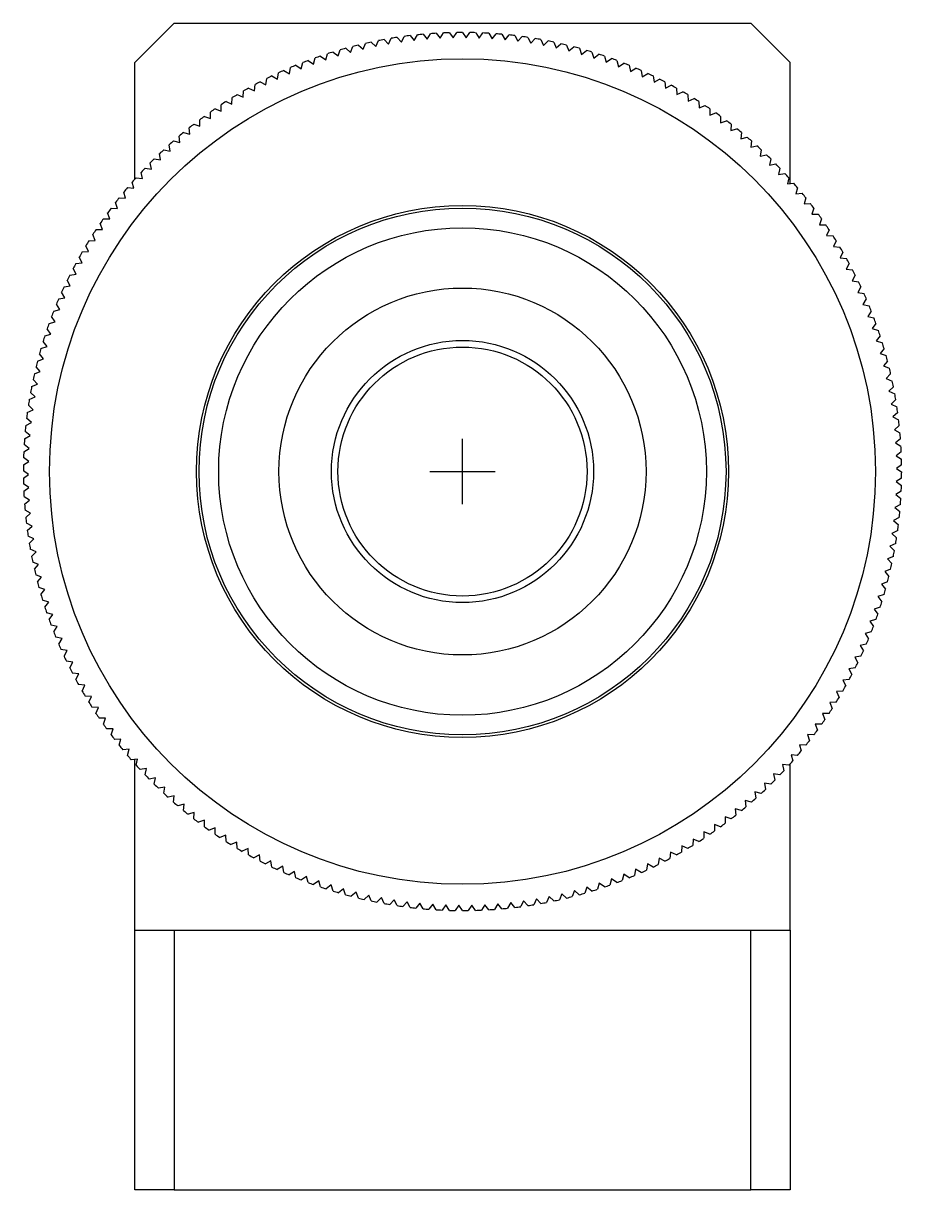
# Model space of a CAD drawing. Header units: millimetres. Extents: x -406 to 1097, y -706 to 717.
# Drawn here: x -279.2 to -212.2, y -489.9 to -400.9 of the extents above; entities that cross this region are included whole.
import ezdxf

# ---------------------------------------------------------------- set-up
doc = ezdxf.new("R2010")
doc.units = ezdxf.units.MM
doc.linetypes.add('CENTER', pattern=[10.16, 6.35, -1.27, 1.27, -1.27])

msp = doc.modelspace()

# ---------------------------------------------------------------- linework, layer by layer
for p, q in [((-267.719, -400.945), (-270.719, -403.945)), ((-267.719, -400.945), (-223.719, -400.945)), ((-220.719, -403.945), (-223.719, -400.945)), ((-252.329, -402.711), (-252.135, -402.265)), ((-251.699, -402.183), (-251.356, -402.528)), ((-251.356, -402.528), (-251.149, -402.088)), ((-250.711, -402.019), (-250.378, -402.374)), ((-250.378, -402.374), (-250.158, -401.94)), ((-249.717, -401.884), (-249.396, -402.25)), ((-249.396, -402.25), (-249.162, -401.822)), ((-248.721, -401.779), (-248.41, -402.154)), ((-248.41, -402.154), (-248.164, -401.734)), ((-247.721, -401.705), (-247.422, -402.089)), ((-247.422, -402.089), (-247.163, -401.676)), ((-246.72, -401.66), (-246.432, -402.052)), ((-246.432, -402.052), (-246.161, -401.648)), ((-245.718, -401.645), (-245.442, -402.046)), ((-245.442, -402.046), (-245.159, -401.649)), ((-244.715, -401.66), (-244.452, -402.069)), ((-244.452, -402.069), (-244.157, -401.681)), ((-243.714, -401.705), (-243.463, -402.122)), ((-243.463, -402.122), (-243.157, -401.743)), ((-242.715, -401.78), (-242.476, -402.204)), ((-242.476, -402.204), (-242.159, -401.834)), ((-241.718, -401.885), (-241.492, -402.316)), ((-241.492, -402.316), (-241.164, -401.956)), ((-240.725, -402.019), (-240.512, -402.457)), ((-240.512, -402.457), (-240.173, -402.107)), ((-239.736, -402.183), (-239.536, -402.627)), ((-255.592, -403.133), (-255.21, -403.435)), ((-255.21, -403.435), (-255.057, -402.972)), ((-254.63, -402.852), (-254.257, -403.165)), ((-254.257, -403.165), (-254.09, -402.707)), ((-253.66, -402.599), (-253.297, -402.924)), ((-253.297, -402.924), (-253.116, -402.472)), ((-252.683, -402.376), (-252.329, -402.711)), ((-239.536, -402.627), (-239.187, -402.288)), ((-238.753, -402.377), (-238.566, -402.827)), ((-238.566, -402.827), (-238.207, -402.498)), ((-237.775, -402.6), (-237.603, -403.055)), ((-237.603, -403.055), (-237.234, -402.737)), ((-236.805, -402.852), (-236.646, -403.313)), ((-236.646, -403.313), (-236.268, -403.006)), ((-235.843, -403.134), (-235.698, -403.598)), ((-270.719, -412.846), (-270.719, -403.945)), ((-258.014, -404.413), (-257.903, -403.939)), ((-257.489, -403.78), (-257.09, -404.059)), ((-257.09, -404.059), (-256.964, -403.588)), ((-256.545, -403.442), (-256.154, -403.733)), ((-256.154, -403.733), (-256.015, -403.266)), ((-235.698, -403.598), (-235.311, -403.303)), ((-234.89, -403.443), (-234.759, -403.912)), ((-234.759, -403.912), (-234.363, -403.628)), ((-233.947, -403.781), (-233.829, -404.254)), ((-233.829, -404.254), (-233.425, -403.982)), ((-220.719, -413.179), (-220.719, -403.945)), ((-259.83, -405.203), (-259.748, -404.723)), ((-259.343, -404.54), (-258.928, -404.795)), ((-258.928, -404.795), (-258.831, -404.317)), ((-258.422, -404.146), (-258.014, -404.413)), ((-233.014, -404.148), (-232.911, -404.624)), ((-232.911, -404.624), (-232.499, -404.364)), ((-232.092, -404.542), (-232.003, -405.02)), ((-232.003, -405.02), (-231.584, -404.773)), ((-261.596, -406.101), (-261.542, -405.617)), ((-261.149, -405.41), (-260.72, -405.639)), ((-260.72, -405.639), (-260.651, -405.157)), ((-260.253, -404.962), (-259.83, -405.203)), ((-231.183, -404.963), (-231.108, -405.444)), ((-231.108, -405.444), (-230.682, -405.21)), ((-230.286, -405.411), (-230.226, -405.895)), ((-230.226, -405.895), (-229.793, -405.673)), ((-263.304, -407.102), (-263.279, -406.616)), ((-262.9, -406.386), (-262.457, -406.589)), ((-262.457, -406.589), (-262.418, -406.103)), ((-262.032, -405.885), (-261.596, -406.101)), ((-229.404, -405.886), (-229.358, -406.371)), ((-229.358, -406.371), (-228.918, -406.163)), ((-228.536, -406.388), (-228.505, -406.874)), ((-228.505, -406.874), (-228.059, -406.678)), ((-264.589, -407.465), (-264.135, -407.641)), ((-264.135, -407.641), (-264.125, -407.154)), ((-263.753, -406.913), (-263.304, -407.102)), ((-227.683, -406.915), (-227.667, -407.401)), ((-227.667, -407.401), (-227.215, -407.219)), ((-226.847, -407.467), (-226.845, -407.954)), ((-265.747, -408.791), (-265.766, -408.305)), ((-265.409, -408.042), (-264.95, -408.204)), ((-264.95, -408.204), (-264.954, -407.717)), ((-226.845, -407.954), (-226.388, -407.785)), ((-226.027, -408.044), (-226.04, -408.53)), ((-226.04, -408.53), (-225.578, -408.376)), ((-266.994, -409.268), (-266.527, -409.402)), ((-266.527, -409.402), (-266.56, -408.917)), ((-266.211, -408.643), (-265.747, -408.791)), ((-225.225, -408.645), (-225.252, -409.131)), ((-225.252, -409.131), (-224.786, -408.99)), ((-224.442, -409.27), (-224.483, -409.755)), ((-268.029, -410.693), (-268.091, -410.21)), ((-267.759, -409.916), (-267.287, -410.036)), ((-267.287, -410.036), (-267.335, -409.552)), ((-224.483, -409.755), (-224.013, -409.628)), ((-223.677, -409.918), (-223.733, -410.402)), ((-223.733, -410.402), (-223.26, -410.289)), ((-268.75, -411.371), (-268.827, -410.89)), ((-268.504, -410.586), (-268.029, -410.693)), ((-222.932, -410.589), (-223.003, -411.07)), ((-223.003, -411.07), (-222.526, -410.972)), ((-269.932, -411.993), (-269.451, -412.071)), ((-269.451, -412.071), (-269.542, -411.592)), ((-269.228, -411.279), (-268.75, -411.371)), ((-222.208, -411.281), (-222.293, -411.761)), ((-222.293, -411.761), (-221.813, -411.677)), ((-221.505, -411.995), (-221.604, -412.472)), ((-270.614, -412.728), (-270.131, -412.791)), ((-270.131, -412.791), (-270.236, -412.316)), ((-221.604, -412.472), (-221.122, -412.402)), ((-220.823, -412.73), (-220.936, -413.204)), ((-271.424, -414.291), (-271.558, -413.823)), ((-271.273, -413.482), (-270.789, -413.531)), ((-270.789, -413.531), (-270.908, -413.059)), ((-220.936, -413.204), (-220.453, -413.148)), ((-220.163, -413.485), (-220.291, -413.955)), ((-272.036, -415.069), (-272.184, -414.605)), ((-271.91, -414.256), (-271.424, -414.291)), ((-220.291, -413.955), (-219.806, -413.914)), ((-219.527, -414.259), (-219.669, -414.725)), ((-219.669, -414.725), (-219.182, -414.699)), ((-272.625, -415.865), (-272.787, -415.406)), ((-272.523, -415.049), (-272.036, -415.069)), ((-218.914, -415.052), (-219.069, -415.514)), ((-219.069, -415.514), (-218.583, -415.502)), ((-273.19, -416.679), (-273.365, -416.225)), ((-273.112, -415.86), (-272.625, -415.865)), ((-218.325, -415.863), (-218.494, -416.32)), ((-218.494, -416.32), (-218.007, -416.322)), ((-273.73, -417.509), (-273.919, -417.06)), ((-273.677, -416.688), (-273.19, -416.679)), ((-217.76, -416.691), (-217.943, -417.142)), ((-217.943, -417.142), (-217.456, -417.16)), ((-274.245, -418.355), (-274.447, -417.912)), ((-274.216, -417.533), (-273.73, -417.509)), ((-217.221, -417.536), (-217.417, -417.981)), ((-217.417, -417.981), (-216.931, -418.013)), ((-274.735, -419.216), (-274.95, -418.779)), ((-274.73, -418.393), (-274.245, -418.355)), ((-216.707, -418.396), (-216.916, -418.836)), ((-216.916, -418.836), (-216.431, -418.882)), ((-275.198, -420.091), (-275.426, -419.661)), ((-275.219, -419.269), (-274.735, -419.216)), ((-216.219, -419.272), (-216.441, -419.705)), ((-216.441, -419.705), (-215.958, -419.766)), ((-275.635, -420.979), (-275.876, -420.556)), ((-275.68, -420.158), (-275.198, -420.091)), ((-215.757, -420.161), (-215.992, -420.588)), ((-215.992, -420.588), (-215.511, -420.663)), ((-276.046, -421.881), (-276.299, -421.465)), ((-276.115, -421.061), (-275.635, -420.979)), ((-215.322, -421.064), (-215.57, -421.483)), ((-215.57, -421.483), (-215.092, -421.573)), ((-276.429, -422.794), (-276.695, -422.386)), ((-276.523, -421.977), (-276.046, -421.881)), ((-214.915, -421.98), (-215.175, -422.391)), ((-215.175, -422.391), (-214.699, -422.495)), ((-276.785, -423.718), (-277.062, -423.318)), ((-276.903, -422.904), (-276.429, -422.794)), ((-214.534, -422.907), (-214.807, -423.311)), ((-214.807, -423.311), (-214.335, -423.429)), ((-277.112, -424.653), (-277.402, -424.261)), ((-277.255, -423.843), (-276.785, -423.718)), ((-214.182, -423.846), (-214.467, -424.241)), ((-214.467, -424.241), (-213.998, -424.373)), ((-277.412, -425.596), (-277.714, -425.214)), ((-277.579, -424.791), (-277.112, -424.653)), ((-213.858, -424.794), (-214.155, -425.181)), ((-214.155, -425.181), (-213.69, -425.327)), ((-277.684, -426.549), (-277.996, -426.176)), ((-277.875, -425.749), (-277.412, -425.596)), ((-213.563, -425.752), (-213.871, -426.129)), ((-213.871, -426.129), (-213.411, -426.29)), ((-277.927, -427.509), (-278.25, -427.145)), ((-278.141, -426.715), (-277.684, -426.549)), ((-213.296, -426.718), (-213.615, -427.086)), ((-213.615, -427.086), (-213.161, -427.26)), ((-278.379, -427.689), (-277.927, -427.509)), ((-213.059, -427.692), (-213.389, -428.05)), ((-213.389, -428.05), (-212.939, -428.238)), ((-278.588, -428.669), (-278.141, -428.476)), ((-278.141, -428.476), (-278.475, -428.122)), ((-212.851, -428.672), (-213.191, -429.021)), ((-278.767, -429.655), (-278.326, -429.449)), ((-278.326, -429.449), (-278.67, -429.105)), ((-213.191, -429.021), (-212.747, -429.221)), ((-212.672, -429.659), (-213.022, -429.996)), ((-278.916, -430.646), (-278.481, -430.427)), ((-278.481, -430.427), (-278.836, -430.093)), ((-213.022, -429.996), (-212.585, -430.21)), ((-212.522, -430.65), (-212.883, -430.977)), ((-279.036, -431.641), (-278.608, -431.409)), ((-278.608, -431.409), (-278.973, -431.086)), ((-212.883, -430.977), (-212.452, -431.204)), ((-212.403, -431.645), (-212.773, -431.961)), ((-279.126, -432.64), (-278.705, -432.394)), ((-278.705, -432.394), (-279.079, -432.083)), ((-212.773, -431.961), (-212.349, -432.201)), ((-279.186, -433.64), (-278.772, -433.382)), ((-278.772, -433.382), (-279.156, -433.082)), ((-212.313, -432.643), (-212.692, -432.948)), ((-212.692, -432.948), (-212.276, -433.2)), ((-278.81, -434.372), (-279.203, -434.083)), ((-212.253, -433.644), (-212.641, -433.937)), ((-212.641, -433.937), (-212.233, -434.202)), ((-278.819, -435.362), (-279.219, -435.086)), ((-279.216, -434.642), (-278.81, -434.372)), ((-212.223, -434.645), (-212.62, -434.927)), ((-212.62, -434.927), (-212.219, -435.204)), ((-279.216, -435.644), (-278.819, -435.362)), ((-278.797, -436.352), (-279.206, -436.088)), ((-212.223, -435.648), (-212.628, -435.918)), ((-212.628, -435.918), (-212.236, -436.206)), ((-279.186, -436.646), (-278.797, -436.352)), ((-212.253, -436.649), (-212.666, -436.907)), ((-212.666, -436.907), (-212.283, -437.207)), ((-278.746, -437.341), (-279.163, -437.089)), ((-279.126, -437.646), (-278.746, -437.341)), ((-212.313, -437.65), (-212.734, -437.895)), ((-278.666, -438.328), (-279.09, -438.089)), ((-279.036, -438.645), (-278.666, -438.328)), ((-212.403, -438.648), (-212.831, -438.881)), ((-212.734, -437.895), (-212.36, -438.207)), ((-278.556, -439.313), (-278.987, -439.086)), ((-278.916, -439.64), (-278.556, -439.313)), ((-212.523, -439.643), (-212.957, -439.863)), ((-212.831, -438.881), (-212.466, -439.203)), ((-278.417, -440.293), (-278.854, -440.079)), ((-278.767, -440.631), (-278.417, -440.293)), ((-212.957, -439.863), (-212.602, -440.196)), ((-278.248, -441.269), (-278.692, -441.068)), ((-278.588, -441.617), (-278.248, -441.269)), ((-212.672, -440.634), (-213.113, -440.841)), ((-213.113, -440.841), (-212.768, -441.185)), ((-278.05, -442.239), (-278.5, -442.052)), ((-278.38, -442.597), (-278.05, -442.239)), ((-212.851, -441.621), (-213.298, -441.814)), ((-213.298, -441.814), (-212.964, -442.168)), ((-277.823, -443.203), (-278.278, -443.029)), ((-278.142, -443.571), (-277.823, -443.203)), ((-213.06, -442.601), (-213.512, -442.781)), ((-213.512, -442.781), (-213.189, -443.144)), ((-277.568, -444.16), (-278.028, -444)), ((-213.297, -443.575), (-213.755, -443.741)), ((-213.755, -443.741), (-213.442, -444.114)), ((-277.876, -444.537), (-277.568, -444.16)), ((-277.284, -445.109), (-277.748, -444.963)), ((-213.564, -444.541), (-214.027, -444.693)), ((-214.027, -444.693), (-213.725, -445.076)), ((-277.58, -445.495), (-277.284, -445.109)), ((-213.86, -445.498), (-214.326, -445.637)), ((-214.326, -445.637), (-214.037, -446.028)), ((-276.972, -446.049), (-277.44, -445.916)), ((-277.256, -446.444), (-276.972, -446.049)), ((-214.184, -446.447), (-214.654, -446.571)), ((-214.654, -446.571), (-214.376, -446.971)), ((-276.632, -446.979), (-277.104, -446.86)), ((-276.904, -447.382), (-276.632, -446.979)), ((-214.536, -447.385), (-215.01, -447.496)), ((-215.01, -447.496), (-214.744, -447.904)), ((-276.264, -447.898), (-276.739, -447.794)), ((-276.524, -448.309), (-276.264, -447.898)), ((-214.916, -448.313), (-215.393, -448.409)), ((-215.393, -448.409), (-215.14, -448.824)), ((-275.869, -448.806), (-276.347, -448.716)), ((-276.117, -449.225), (-275.869, -448.806)), ((-215.324, -449.228), (-215.804, -449.31)), ((-215.804, -449.31), (-215.563, -449.733)), ((-275.446, -449.702), (-275.927, -449.627)), ((-275.682, -450.128), (-275.446, -449.702)), ((-215.759, -450.131), (-216.241, -450.199)), ((-216.241, -450.199), (-216.013, -450.629)), ((-274.998, -450.585), (-275.481, -450.524)), ((-275.22, -451.018), (-274.998, -450.585)), ((-216.22, -451.021), (-216.704, -451.074)), ((-216.704, -451.074), (-216.489, -451.51)), ((-274.523, -451.454), (-275.007, -451.407)), ((-274.732, -451.893), (-274.523, -451.454)), ((-216.708, -451.896), (-217.194, -451.935)), ((-217.194, -451.935), (-216.992, -452.378)), ((-274.022, -452.308), (-274.508, -452.276)), ((-274.218, -452.754), (-274.022, -452.308)), ((-217.223, -452.757), (-217.709, -452.78)), ((-217.709, -452.78), (-217.52, -453.229)), ((-273.496, -453.147), (-273.982, -453.13)), ((-273.679, -453.598), (-273.496, -453.147)), ((-217.762, -453.601), (-218.249, -453.611)), ((-218.249, -453.611), (-218.074, -454.065)), ((-272.945, -453.97), (-273.432, -453.967)), ((-273.114, -454.426), (-272.945, -453.97)), ((-272.369, -454.776), (-272.856, -454.788)), ((-272.525, -455.237), (-272.369, -454.776)), ((-218.327, -454.429), (-218.814, -454.424)), ((-218.814, -454.424), (-218.652, -454.883)), ((-271.77, -455.564), (-272.256, -455.591)), ((-271.912, -456.03), (-271.77, -455.564)), ((-218.916, -455.24), (-219.402, -455.22)), ((-219.402, -455.22), (-219.255, -455.684)), ((-271.148, -456.335), (-271.633, -456.375)), ((-271.275, -456.804), (-271.148, -456.335)), ((-219.529, -456.033), (-220.015, -455.999)), ((-220.015, -455.999), (-219.881, -456.467)), ((-270.502, -457.086), (-270.986, -457.141)), ((-270.719, -470.145), (-270.719, -457.111)), ((-270.616, -457.559), (-270.502, -457.086)), ((-220.719, -470.145), (-220.719, -457.444)), ((-220.166, -456.807), (-220.65, -456.758)), ((-220.65, -456.758), (-220.53, -457.23)), ((-269.835, -457.817), (-270.317, -457.887)), ((-269.934, -458.294), (-269.835, -457.817)), ((-221.507, -458.297), (-221.988, -458.219)), ((-221.988, -458.219), (-221.896, -458.697)), ((-220.825, -457.562), (-221.308, -457.499)), ((-221.308, -457.499), (-221.202, -457.974)), ((-269.146, -458.529), (-269.625, -458.613)), ((-269.231, -459.008), (-269.146, -458.529)), ((-268.436, -459.219), (-268.913, -459.317)), ((-268.506, -459.701), (-268.436, -459.219)), ((-222.21, -459.011), (-222.689, -458.918)), ((-222.689, -458.918), (-222.612, -459.399)), ((-267.706, -459.888), (-268.179, -460)), ((-267.762, -460.371), (-267.706, -459.888)), ((-222.935, -459.703), (-223.41, -459.597)), ((-223.41, -459.597), (-223.348, -460.08)), ((-266.955, -460.534), (-267.426, -460.661)), ((-266.997, -461.02), (-266.955, -460.534)), ((-224.444, -461.022), (-224.912, -460.887)), ((-224.912, -460.887), (-224.879, -461.373)), ((-223.68, -460.374), (-224.152, -460.253)), ((-224.152, -460.253), (-224.103, -460.738)), ((-266.186, -461.158), (-266.653, -461.299)), ((-266.214, -461.645), (-266.186, -461.158)), ((-265.399, -461.759), (-265.861, -461.914)), ((-265.412, -462.246), (-265.399, -461.759)), ((-225.228, -461.647), (-225.692, -461.498)), ((-225.692, -461.498), (-225.673, -461.985)), ((-264.594, -462.336), (-265.051, -462.504)), ((-264.592, -462.823), (-264.594, -462.336)), ((-227.304, -462.649), (-227.314, -463.135)), ((-226.85, -462.825), (-227.304, -462.649)), ((-226.03, -462.248), (-226.489, -462.085)), ((-226.489, -462.085), (-226.485, -462.572)), ((-263.772, -462.888), (-264.224, -463.07)), ((-263.756, -463.375), (-263.772, -462.888)), ((-262.934, -463.416), (-263.38, -463.611)), ((-262.903, -463.902), (-262.934, -463.416)), ((-228.135, -463.187), (-228.159, -463.674)), ((-227.686, -463.377), (-228.135, -463.187)), ((-262.081, -463.918), (-262.521, -464.127)), ((-262.035, -464.403), (-262.081, -463.918)), ((-261.213, -464.395), (-261.646, -464.617)), ((-261.152, -464.878), (-261.213, -464.395)), ((-229.843, -464.189), (-229.897, -464.673)), ((-229.407, -464.405), (-229.843, -464.189)), ((-228.981, -463.701), (-229.021, -464.186)), ((-228.539, -463.904), (-228.981, -463.701)), ((-260.331, -464.845), (-260.757, -465.08)), ((-260.256, -465.326), (-260.331, -464.845)), ((-259.436, -465.269), (-259.855, -465.516)), ((-259.347, -465.748), (-259.436, -465.269)), ((-231.609, -465.086), (-231.691, -465.566)), ((-231.186, -465.328), (-231.609, -465.086)), ((-230.719, -464.651), (-230.787, -465.133)), ((-230.289, -464.88), (-230.719, -464.651)), ((-258.528, -465.666), (-258.94, -465.926)), ((-258.425, -466.142), (-258.528, -465.666)), ((-257.609, -466.035), (-258.013, -466.307)), ((-257.492, -466.508), (-257.609, -466.035)), ((-234.349, -466.231), (-234.475, -466.701)), ((-233.95, -466.509), (-234.349, -466.231)), ((-233.424, -465.877), (-233.536, -466.351)), ((-233.017, -466.143), (-233.424, -465.877)), ((-232.511, -465.495), (-232.607, -465.972)), ((-232.095, -465.749), (-232.511, -465.495)), ((-256.68, -466.377), (-257.076, -466.661)), ((-256.549, -466.846), (-256.68, -466.377)), ((-255.741, -466.691), (-256.128, -466.987)), ((-255.595, -467.156), (-255.741, -466.691)), ((-254.793, -466.977), (-255.17, -467.284)), ((-254.633, -467.437), (-254.793, -466.977)), ((-253.836, -467.234), (-254.205, -467.552)), ((-253.663, -467.689), (-253.836, -467.234)), ((-237.182, -467.125), (-237.349, -467.582)), ((-236.809, -467.438), (-237.182, -467.125)), ((-236.229, -466.855), (-236.382, -467.317)), ((-235.847, -467.157), (-236.229, -466.855)), ((-235.284, -466.557), (-235.424, -467.023)), ((-234.894, -466.847), (-235.284, -466.557)), ((-252.873, -467.463), (-253.232, -467.792)), ((-252.686, -467.912), (-252.873, -467.463)), ((-251.903, -467.662), (-252.251, -468.002)), ((-251.703, -468.106), (-251.903, -467.662)), ((-250.927, -467.833), (-251.266, -468.182)), ((-250.714, -468.27), (-250.927, -467.833)), ((-249.947, -467.974), (-250.275, -468.334)), ((-249.721, -468.405), (-249.947, -467.974)), ((-248.963, -468.085), (-249.28, -468.455)), ((-248.724, -468.51), (-248.963, -468.085)), ((-243.029, -468.135), (-243.275, -468.555)), ((-242.718, -468.51), (-243.029, -468.135)), ((-242.043, -468.04), (-242.277, -468.467)), ((-241.721, -468.405), (-242.043, -468.04)), ((-241.061, -467.915), (-241.281, -468.349)), ((-240.728, -468.271), (-241.061, -467.915)), ((-240.083, -467.761), (-240.29, -468.202)), ((-239.739, -468.107), (-240.083, -467.761)), ((-239.109, -467.578), (-239.303, -468.025)), ((-238.756, -467.913), (-239.109, -467.578)), ((-238.142, -467.366), (-238.323, -467.818)), ((-237.779, -467.69), (-238.142, -467.366)), ((-247.976, -468.168), (-248.282, -468.547)), ((-247.725, -468.585), (-247.976, -468.168)), ((-246.987, -468.22), (-247.281, -468.608)), ((-246.723, -468.63), (-246.987, -468.22)), ((-245.997, -468.244), (-246.28, -468.64)), ((-245.721, -468.645), (-245.997, -468.244)), ((-245.007, -468.237), (-245.277, -468.642)), ((-244.719, -468.63), (-245.007, -468.237)), ((-244.017, -468.201), (-244.276, -468.614)), ((-243.718, -468.585), (-244.017, -468.201)), ((-270.719, -489.945), (-270.719, -470.145)), ((-270.719, -470.145), (-267.719, -470.145)), ((-267.719, -470.145), (-267.719, -489.945)), ((-267.719, -470.145), (-223.719, -470.145)), ((-223.719, -489.945), (-223.719, -470.145)), ((-223.719, -470.145), (-220.719, -470.145)), ((-220.719, -470.145), (-220.719, -489.945)), ((-267.719, -489.945), (-270.719, -489.945)), ((-267.719, -489.945), (-223.719, -489.945)), ((-220.719, -489.945), (-223.719, -489.945))]:
    msp.add_line(p, q)
at = {"color": 4, "linetype": 'CENTER'}
for p, q in [((-245.719, -437.645), (-245.719, -432.645)), ((-248.219, -435.145), (-243.219, -435.145))]:
    msp.add_line(p, q, dxfattribs=at)
for radius in [31.5, 20.3, 20.1, 18.6, 14, 10, 9.5]:
    msp.add_circle((-245.719, -435.145), radius)
for start, end in [(100.2827, 101.0417), (98.56841, 99.32741), (96.85413, 97.61313), (95.13984, 95.89884), (93.42556, 94.18456), (91.71127, 92.47027), (89.99699, 90.75598), (88.2827, 89.0417), (86.56841, 87.32741), (84.85413, 85.61313), (83.13984, 83.89884), (81.42556, 82.18456), (79.71127, 80.47027), (107.13984, 107.89884), (105.42556, 106.18456), (103.71127, 104.47027), (101.99699, 102.75598), (77.99699, 78.75598), (76.2827, 77.0417), (74.56841, 75.32741), (72.85413, 73.61313), (110.56841, 111.32741), (108.85413, 109.61313), (71.13984, 71.89884), (69.42556, 70.18456), (67.71127, 68.47027), (113.99699, 114.75598), (112.2827, 113.0417), (65.99699, 66.75598), (64.2827, 65.0417), (117.42556, 118.18456), (115.71127, 116.47027), (62.56841, 63.32741), (60.85413, 61.61313), (120.85413, 121.61313), (119.13984, 119.89884), (59.13984, 59.89884), (57.42556, 58.18456), (124.2827, 125.0417), (122.56841, 123.32741), (55.71127, 56.47027), (125.99699, 126.75598), (53.99699, 54.75598), (52.2827, 53.0417), (129.42556, 130.18456), (127.71127, 128.47027), (50.56841, 51.32741), (131.13984, 131.89884), (48.85413, 49.61313), (47.13984, 47.89884), (132.85413, 133.61313), (45.42556, 46.18456), (136.2827, 137.0417), (134.56841, 135.32741), (43.71127, 44.47027), (137.99699, 138.75598), (41.99699, 42.75598), (139.71127, 140.47027), (40.2827, 41.0417), (141.42556, 142.18456), (38.56841, 39.32741), (36.85413, 37.61313), (143.13984, 143.89884), (35.13984, 35.89884), (144.85413, 145.61313), (33.42556, 34.18456), (146.56841, 147.32741), (31.71127, 32.47027), (148.2827, 149.0417), (29.99699, 30.75598), (149.99699, 150.75598), (28.2827, 29.0417), (151.71127, 152.47027), (26.56841, 27.32741), (153.42556, 154.18456), (24.85413, 25.61313), (155.13984, 155.89884), (23.13984, 23.89884), (156.85413, 157.61313), (21.42556, 22.18456), (158.56841, 159.32741), (19.71127, 20.47027), (160.2827, 161.0417), (17.99699, 18.75598), (161.99699, 162.75598), (16.2827, 17.0417), (163.71127, 164.47027), (14.56841, 15.32741), (165.42556, 166.18456), (167.13984, 167.89884), (12.85413, 13.61313), (168.85413, 169.61313), (11.13984, 11.89884), (170.56841, 171.32741), (9.42556, 10.18456), (172.2827, 173.0417), (7.71127, 8.47027), (173.99699, 174.75598), (5.99699, 6.75598), (4.2827, 5.0417), (175.71127, 176.47027), (2.56841, 3.32741), (177.42556, 178.18456), (0.85413, 1.61313), (179.13984, 179.89884), (359.13984, 359.89884), (180.85413, 181.61313), (182.56841, 183.32741), (357.42556, 358.18456), (184.2827, 185.0417), (355.71127, 356.47027), (185.99699, 186.75598), (353.99699, 354.75598), (187.71127, 188.47027), (352.2827, 353.0417), (350.56841, 351.32741), (189.42556, 190.18456), (348.85413, 349.61313), (191.13984, 191.89884), (347.13984, 347.89884), (192.85413, 193.61313), (345.42556, 346.18456), (194.56841, 195.32741), (196.2827, 197.0417), (343.71127, 344.47027), (197.99699, 198.75598), (341.99699, 342.75598), (199.71127, 200.47027), (340.2827, 341.0417), (201.42556, 202.18456), (338.56841, 339.32741), (203.13984, 203.89884), (336.85413, 337.61313), (204.85413, 205.61313), (335.13984, 335.89884), (206.56841, 207.32741), (333.42556, 334.18456), (208.2827, 209.0417), (331.71127, 332.47027), (209.99699, 210.75598), (329.99699, 330.75598), (211.71127, 212.47027), (328.2827, 329.0417), (213.42556, 214.18456), (326.56841, 327.32741), (215.13984, 215.89884), (324.85413, 325.61313), (216.85413, 217.61313), (323.13984, 323.89884), (218.56841, 219.32741), (319.71127, 320.47027), (321.42556, 322.18456), (220.2827, 221.0417), (317.99699, 318.75598), (221.99699, 222.75598), (223.71127, 224.47027), (316.2827, 317.0417), (225.42556, 226.18456), (314.56841, 315.32741), (227.13984, 227.89884), (311.13984, 311.89884), (312.85413, 313.61313), (228.85413, 229.61313), (230.56841, 231.32741), (309.42556, 310.18456), (232.2827, 233.0417), (307.71127, 308.47027), (233.99699, 234.75598), (304.2827, 305.0417), (305.99699, 306.75598), (235.71127, 236.47027), (237.42556, 238.18456), (300.85413, 301.61313), (302.56841, 303.32741), (239.13984, 239.89884), (240.85413, 241.61313), (299.13984, 299.89884), (242.56841, 243.32741), (244.2827, 245.0417), (295.71127, 296.47027), (297.42556, 298.18456), (245.99699, 246.75598), (247.71127, 248.47027), (290.56841, 291.32741), (292.2827, 293.0417), (293.99699, 294.75598), (249.42556, 250.18456), (251.13984, 251.89884), (252.85413, 253.61313), (287.13984, 287.89884), (288.85413, 289.61313), (254.56841, 255.32741), (256.2827, 257.0417), (257.99699, 258.75598), (259.71127, 260.47027), (280.2827, 281.0417), (281.99699, 282.75598), (283.71127, 284.47027), (285.42556, 286.18456), (261.42556, 262.18456), (263.13984, 263.89884), (264.85413, 265.61313), (266.56841, 267.32741), (268.2827, 269.0417), (269.99699, 270.75598), (271.71127, 272.47027), (273.42556, 274.18456), (275.13984, 275.89884), (276.85413, 277.61313), (278.56841, 279.32741)]:
    msp.add_arc((-245.719, -435.145), 33.5, start, end)

doc.saveas('drawing.dxf')
